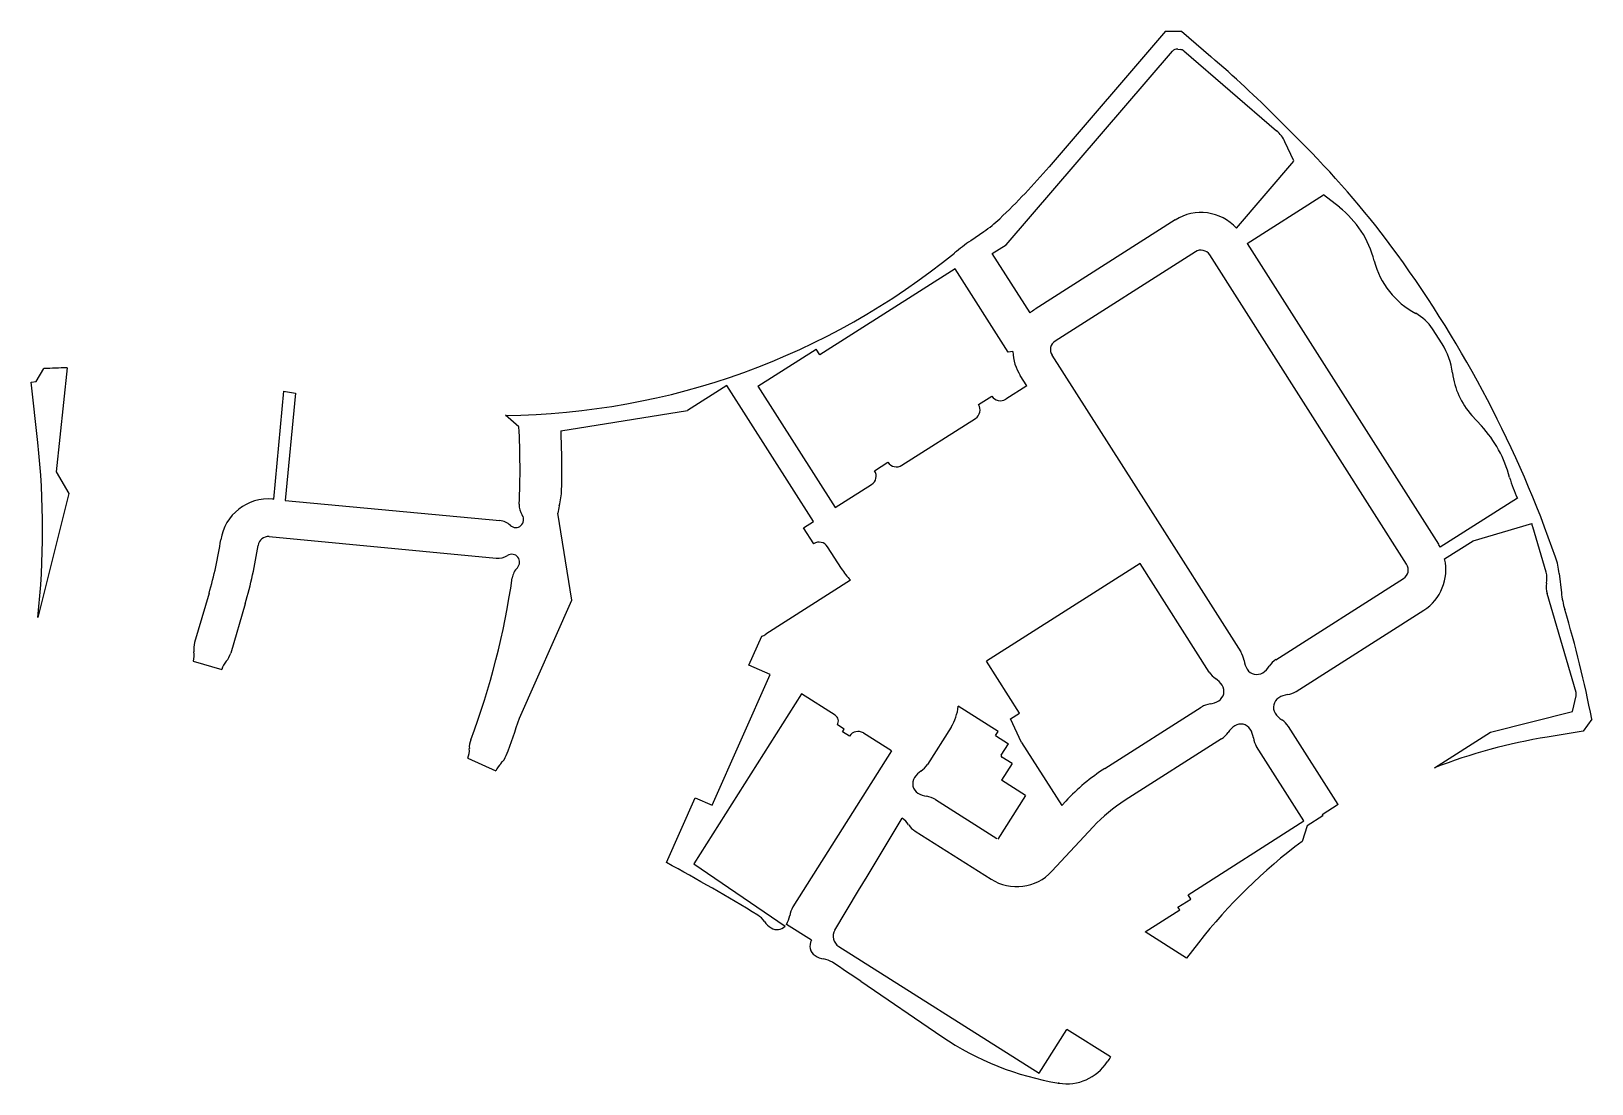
# Model space of a CAD drawing. Extents: x 6115908 to 6118480, y 2189642 to 2191377.
import ezdxf

# ---------------------------------------------------------------- set-up
doc = ezdxf.new("R2010")
doc.units = 0
doc.header["$LTSCALE"] = 40
doc.header["$MEASUREMENT"] = 0
doc.header["$PDMODE"] = 2
doc.header["$PDSIZE"] = -2.5
doc.layers.add('V-LINE-PIQ', color=2, linetype='Continuous', plot=False)
doc.layers.add('V-NODE-TPOB', color=7, linetype='Continuous')

msp = doc.modelspace()

# ---------------------------------------------------------------- linework, layer by layer
at = {"layer": 'V-LINE-PIQ'}
for p, q in [((6117777.7, 2191376.8), (6117585.6, 2191153.3)), ((6117777.7, 2191376.8), (6117803.9, 2191376.7)), ((6117803.9, 2191376.7), (6117852.5, 2191334.9)), ((6117514.9, 2191024.9), (6117788.9, 2191343.8)), ((6117797.7, 2191347.2), (6117802.4, 2191346.6)), ((6117807.7, 2191344.3), (6117960.7, 2191212.8)), ((6117962.2, 2191232.9), (6118007.7, 2191187.2)), ((6117989, 2191163.1), (6117974.5, 2191194.4)), ((6117894.5, 2191052.1), (6117989.3, 2191162.4)), ((6117912, 2191026.8), (6118038, 2191107)), ((6118064.1, 2191086.5), (6118038, 2191107)), ((6117793.7, 2191065.6), (6117562.5, 2190918.4)), ((6117478.1, 2191046.3), (6117456.6, 2191031.4)), ((6117492.1, 2191010.4), (6117514.9, 2191024.9)), ((6117554.4, 2190912.5), (6117492.1, 2191010.4)), ((6117827, 2191013.2), (6117595.8, 2190866.1)), ((6118005, 2190765.2), (6117850.4, 2191008)), ((6117912, 2191026.8), (6118227.3, 2190531.4)), ((6117430.9, 2190985.2), (6117207.6, 2190843.1)), ((6117518.3, 2190847.9), (6117430.9, 2190985.2)), ((6118233.6, 2190861.2), (6118217.8, 2190886)), ((6117105.9, 2190791.4), (6117201.7, 2190852.4)), ((6117207.6, 2190843.1), (6117201.7, 2190852.4)), ((6117525.9, 2190848.6), (6117518.3, 2190847.9)), ((6117590.5, 2190842.6), (6117745.1, 2190599.8)), ((6115908, 2190798.3), (6115916, 2190799.2)), ((6115918.9, 2190698.9), (6115908, 2190798.3)), ((6115916, 2190799.2), (6115928.9, 2190820.7)), ((6117549, 2190792.4), (6117538.2, 2190809.3)), ((6116324, 2190783.4), (6116307.1, 2190605.2)), ((6116324, 2190783.4), (6116343.4, 2190780.4)), ((6116343.4, 2190780.4), (6116326.6, 2190603.4)), ((6117054.4, 2190793), (6116989.7, 2190751.8)), ((6117197.3, 2190568.5), (6117054.4, 2190793)), ((6117105.9, 2190791.4), (6117233.3, 2190591.4)), ((6117469.5, 2190761.3), (6117491.4, 2190775.3)), ((6117549, 2190792.4), (6117514.2, 2190770.2)), ((6116781.2, 2190717.8), (6116989.7, 2190751.8)), ((6118175, 2190498.1), (6118005, 2190765.2)), ((6116711.8, 2190724.8), (6116689.6, 2190743.6)), ((6117342.9, 2190661.2), (6117464.4, 2190738.5)), ((6118298.3, 2190726.4), (6118282.7, 2190743.5)), ((6115949.2, 2190650.4), (6115970.3, 2190615)), ((6117298.2, 2190652.3), (6117320.1, 2190666.2)), ((6117233.3, 2190591.4), (6117293.1, 2190629.5)), ((6115970.3, 2190615), (6115919, 2190410.2)), ((6116306.1, 2190605.3), (6116307.1, 2190605.2)), ((6116326.6, 2190603.4), (6116680.3, 2190570)), ((6117745.1, 2190599.8), (6117901.8, 2190353.7)), ((6118357.5, 2190606.8), (6118230.5, 2190526)), ((6116799.2, 2190438.9), (6116775.8, 2190582.2)), ((6117181, 2190558.1), (6117197.3, 2190568.5)), ((6116300.3, 2190543.6), (6116674.5, 2190508.2)), ((6117197.7, 2190532), (6117181, 2190558.1)), ((6118284.7, 2190536.8), (6118381.2, 2190565.1)), ((6118404.9, 2190485.3), (6118383.1, 2190559.6)), ((6117243.3, 2190491), (6117220.5, 2190526.9)), ((6118237.6, 2190506.8), (6118284.7, 2190536.8)), ((6117735.6, 2190499.3), (6117482.3, 2190338.1)), ((6117849.5, 2190320.4), (6117735.6, 2190499.3)), ((6117258.6, 2190471.8), (6117118.6, 2190382.7)), ((6117959.6, 2190340.8), (6118169.8, 2190474.6)), ((6118426.5, 2190483), (6118430.1, 2190451.2)), ((6116201.1, 2190450.2), (6116177.4, 2190369)), ((6116712.6, 2190244.3), (6116799.2, 2190438.9)), ((6118454.3, 2190286.5), (6118406.5, 2190449.7)), ((6116260.6, 2190432.7), (6116236.9, 2190351.6)), ((6117992.9, 2190288.5), (6118203.1, 2190422.3)), ((6117090.8, 2190331.7), (6117112, 2190379.3)), ((6116175.2, 2190338.4), (6116222.2, 2190324.7)), ((6117536.8, 2190252.5), (6117482.3, 2190338.1)), ((6117030.2, 2190100.9), (6117125.9, 2190316.1)), ((6117125.9, 2190316.1), (6117090.8, 2190331.7)), ((6117177.4, 2190284.5), (6117000.1, 2190004)), ((6117233.1, 2190249.3), (6117177.4, 2190284.5)), ((6117501.8, 2190222.4), (6117435.9, 2190264)), ((6117677.7, 2190161.4), (6117836.6, 2190262.5)), ((6118448.4, 2190255.6), (6118454.4, 2190281.4)), ((6117248.1, 2190226.3), (6117236.7, 2190233.5)), ((6117522.1, 2190243.1), (6117536.8, 2190252.5)), ((6117540.4, 2190204.4), (6117522.1, 2190243.1)), ((6118313.1, 2190221.3), (6118448.4, 2190255.6)), ((6118480.2, 2190242.8), (6118466.2, 2190222.8)), ((6117245.4, 2190222), (6117248.1, 2190226.3)), ((6117256.8, 2190214.8), (6117245.4, 2190222)), ((6117326.1, 2190190.6), (6117279.6, 2190219.9)), ((6117424.1, 2190229.5), (6117385.3, 2190168.1)), ((6117497.5, 2190215.6), (6117501.8, 2190222.4)), ((6117497.5, 2190215.6), (6117518.6, 2190202.2)), ((6117869.9, 2190210.2), (6117711, 2190109.1)), ((6118062.1, 2190101.8), (6117980.1, 2190230.7)), ((6118220.7, 2190162.6), (6118313.1, 2190221.3)), ((6118466.2, 2190222.8), (6118406.8, 2190213.2)), ((6117326.1, 2190190.6), (6117163.4, 2189933.2)), ((6117506.9, 2190183.6), (6117518.6, 2190202.2)), ((6117524.6, 2190169.5), (6117507.7, 2190180.2)), ((6117540.4, 2190204.4), (6117606.5, 2190100.5)), ((6118005.7, 2190074.9), (6117927.8, 2190197.4)), ((6116627.6, 2190178.6), (6116674, 2190157.4)), ((6117524.6, 2190169.5), (6117507.2, 2190142)), ((6117546.9, 2190116.9), (6117507.2, 2190142)), ((6116955, 2190006.3), (6117002.6, 2190113.2)), ((6117002.6, 2190113.2), (6117030.2, 2190100.9)), ((6117398.3, 2190110.3), (6117499.8, 2190046.1)), ((6117546.9, 2190116.9), (6117501.5, 2190045.1)), ((6117606.5, 2190100.5), (6117613.1, 2190107.6)), ((6117285.6, 2189983.4), (6117343.4, 2190079.4)), ((6118037.1, 2190083.3), (6118011, 2190066.7)), ((6118062.1, 2190101.8), (6118036, 2190085.1)), ((6118036, 2190085.1), (6118037.1, 2190083.3)), ((6117365.2, 2190057.9), (6117490.1, 2189978.9)), ((6117590.1, 2189991.9), (6117658.5, 2190065.4)), ((6117814.7, 2189953.3), (6118005.7, 2190074.9)), ((6118011, 2190066.7), (6118002.6, 2190041.3)), ((6117000.1, 2190004), (6117150.6, 2189901.5)), ((6117271.4, 2189960.5), (6117285.6, 2189983.4)), ((6117232.7, 2189894.9), (6117271.4, 2189960.5)), ((6117819.2, 2189946.1), (6117814.7, 2189953.3)), ((6117744, 2189891.9), (6117801, 2189928.2)), ((6117798.1, 2189932.7), (6117819.2, 2189946.1)), ((6117801, 2189928.2), (6117798.1, 2189932.7)), ((6117194.3, 2189878.3), (6117152.9, 2189904.4)), ((6117812, 2189848.9), (6117744, 2189891.9)), ((6117831.9, 2189874.2), (6117812, 2189848.9)), ((6117239.2, 2189867.9), (6117569.5, 2189659)), ((6117275.3, 2189810.6), (6117408.9, 2189719.7)), ((6117569.5, 2189659), (6117615.2, 2189731.3)), ((6117687, 2189685.9), (6117615.2, 2189731.3))]:
    msp.add_line(p, q, dxfattribs=at)
msp.add_lwpolyline([(6115967.2, 2190821.9), (6115949.2, 2190650.4)], dxfattribs=at)
for centre, radius, start, end in [((6117796.5, 2191337.3), 10, 83.0758, 139.323), ((6117801.1, 2191336.7), 10, 49.323, 83.0758), ((6116597.8, 2189875), 1925, 44.8631, 49.323), ((6117925.5, 2191171.8), 54, 24.7496, 49.323), ((6116936, 2190120.6), 1512, 35.9922, 44.8631), ((6116677.8, 2191933.5), 1197, 313.6732, 319.323), ((6117962.8, 2190957.5), 164, 14.3754, 51.8452), ((6117354.5, 2191224.7), 217, 304.7323, 313.6732), ((6117836.1, 2190998.9), 79, 42.3351, 122.4784), ((6117703.3, 2190675.6), 433, 124.7323, 129.1892), ((6116677.8, 2191933.5), 1190, 270.5707, 309.1892), ((6117836.1, 2190998.9), 17, 32.4784, 122.4784), ((6116597.8, 2189875), 1930, 19.1958, 35.9922), ((6118253.4, 2191032), 136, 194.3754, 242.1736), ((6117604.9, 2190851.7), 79, 122.4784, 129.701), ((6118155.4, 2190846.3), 74, 32.4784, 62.1736), ((6117604.9, 2190851.7), 79, 182.2855, 212.4784), ((6117604.9, 2190851.7), 17, 122.4784, 212.4784), ((6118137.4, 2190800), 114, 6.8139, 32.4784), ((6115984.2, 2189712), 1110, 90.8763, 92.8537), ((6118375.7, 2190828.5), 126, 186.8139, 222.4114), ((6117505.3, 2190784.1), 16.5, 212.4784, 302.4784), ((6117455.5, 2190752.4), 16.5, 302.4784, 32.4784), ((6115445.7, 2190655.5), 1268, 357.3642, 3.1306), ((6118147.7, 2190588.8), 204, 14.9163, 42.4114), ((6114588.7, 2190554.1), 1338, 353.8298, 6.2149), ((6115445.7, 2190655.5), 1337, 358.5303, 2.6709), ((6117284.3, 2190643.4), 16.5, 302.4784, 32.4784), ((6117334.1, 2190675.1), 16.5, 212.4784, 302.4784), ((6116669.3, 2190624.1), 113, 344.6899, 358.5303), ((6118538.1, 2190692.8), 200, 194.9163, 205.4792), ((6116298.7, 2190526.7), 79, 84.6014, 171.4444), ((6116742.3, 2190595.8), 30, 177.3642, 214.1718), ((6116862.2, 2190571.3), 87, 164.6899, 172.8192), ((6116677.5, 2190540.1), 30, 47.2272, 84.6014), ((6116706.7, 2190571.7), 13, 227.2272, 34.1718), ((6116298.7, 2190526.7), 17, 84.6014, 171.4444), ((6118321.6, 2190541.6), 64, 16.3434, 21.4671), ((6115559, 2190638), 669, 343.6964, 351.4444), ((6115559, 2190638), 731, 343.6964, 351.4444), ((6116700.1, 2190501.6), 13, 315.031, 121.9756), ((6117206.5, 2190518.1), 16.5, 32.4784, 122.4784), ((6118160.7, 2190489), 79, 27.906, 32.4784), ((6116677.3, 2190538.1), 30, 264.6014, 301.9756), ((6116730.5, 2190471.2), 30, 135.031, 171.8387), ((6117342.4, 2190554.1), 117.5, 212.4784, 224.4712), ((6118160.7, 2190489), 17, 302.4784, 32.4784), ((6118160.7, 2190489), 79, 302.4784, 13.0346), ((6118305.3, 2190469.5), 122, 6.3614, 19.1958), ((6115445.7, 2190655.5), 1268, 339.3741, 351.8387), ((6118367.4, 2190474.3), 39, 348.8233, 16.3434), ((6118441, 2190459.8), 36, 168.8233, 196.3434), ((6118587.1, 2190468.7), 158, 186.3614, 196.6175), ((6116597.8, 2189875), 1918, 11.0572, 16.6175), ((6116211.9, 2190358.9), 36, 163.6964, 188.2294), ((6117097.1, 2190416.4), 40, 291.8589, 302.4791), ((6116140.7, 2190348.6), 36, 343.6964, 8.2294), ((6116256.8, 2190314.6), 36, 139.1634, 163.6964), ((6116202.3, 2190361.7), 36, 319.1634, 343.6964), ((6117871.4, 2190334.3), 36, 7.9454, 32.4784), ((6117942.7, 2190344.3), 36, 187.9454, 212.4784), ((6117978.9, 2190310.5), 36, 122.4784, 147.0114), ((6117879.8, 2190339.7), 36, 212.4784, 237.0114), ((6117840.6, 2190279.3), 36, 32.4784, 57.0114), ((6117927.9, 2190334.9), 18.5, 212.4784, 302.4784), ((6117918.5, 2190349.7), 36, 302.4784, 327.0114), ((6117855.4, 2190288.7), 18.5, 302.4784, 32.4784), ((6117983.5, 2190247.6), 36, 97.9454, 122.4784), ((6117973.6, 2190318.9), 36, 277.9454, 302.4784), ((6118444.7, 2190283.7), 10, 346.679, 16.3434), ((6117357.3, 2190271.7), 79, 327.6996, 354.3703), ((6117856, 2190232.2), 36, 97.9454, 122.4784), ((6117846, 2190303.5), 36, 277.9454, 302.4784), ((6117974.1, 2190262.4), 18.5, 122.4784, 212.4784), ((6115445.7, 2190655.5), 1332, 339.2174, 342.0198), ((6117227, 2190239.6), 11.5, 327.6996, 57.6996), ((6117911, 2190201.4), 36, 122.4784, 147.0114), ((6117901.6, 2190216.2), 18.5, 32.4784, 122.4784), ((6117988.9, 2190271.8), 36, 212.4784, 237.0114), ((6117949.7, 2190211.4), 36, 32.4784, 57.0114), ((6116666.1, 2190196.2), 36, 159.3741, 183.2418), ((6117270.8, 2190206), 16.5, 57.6996, 147.6996), ((6117850.6, 2190240.6), 36, 302.4784, 327.0114), ((6117886.8, 2190206.8), 36, 7.9454, 32.4784), ((6117958.1, 2190216.7), 36, 187.9454, 212.4784), ((6118553.2, 2189307.9), 917, 99.1882, 111.2575), ((6116594.2, 2190192.1), 36, 338.0262, 3.2418), ((6116657.3, 2190195.7), 36, 314.0317, 339.2174), ((6117509, 2190182.3), 2.5, 147.6996, 237.6996), ((6116707.4, 2190143.9), 36, 134.0317, 157.9279), ((6117394.2, 2190127.1), 36, 123.1666, 147.6996), ((6117354.8, 2190187.4), 36, 303.1666, 327.6996), ((6117855.5, 2189882.2), 331, 122.4784, 137.0658), ((6117379.4, 2190136.4), 18.5, 147.6996, 237.6996), ((6117388.8, 2190151.2), 36, 237.6996, 262.2326), ((6117379.1, 2190079.9), 36, 57.6996, 82.2326), ((6117855.5, 2189882.2), 269, 122.4784, 137.0658), ((6117324.1, 2190049), 36, 33.1666, 57.6996), ((6117384.4, 2190088.3), 36, 213.1666, 237.6996), ((6118553.2, 2189307.9), 917, 126.8996, 141.8681), ((6115119.7, 2186642.4), 3832, 58.788, 61.3827), ((6117532.3, 2190045.7), 79, 237.6996, 317.0658), ((6117193.8, 2189913.9), 36, 147.6996, 172.2326), ((6117086.8, 2189888.9), 36, 34.0303, 58.788), ((6117146.5, 2189929.2), 36, 214.0303, 238.3406), ((6117137.3, 2189914.3), 18.5, 238.3406, 315.9296), ((6117122.5, 2189923.7), 36, 327.6996, 352.2326), ((6117210, 2189868.4), 18.5, 147.6996, 237.0587), ((6117249.9, 2189884.8), 20, 149.4261, 237.6944), ((6117219.5, 2189883.1), 36, 237.0587, 261.369), ((6117208.7, 2189811.9), 36, 56.6113, 81.369), ((6115119.7, 2186642.4), 3832, 55.7686, 56.6113), ((6117679.4, 2190117.4), 481, 235.7686, 260.7053), ((6117614.7, 2189721.6), 80, 260.7053, 326.76), ((6118379.1, 2189220.6), 834, 146.088, 146.76)]:
    msp.add_arc(centre, radius, start, end, dxfattribs=at)
at = {"layer": 'V-NODE-TPOB'}
msp.add_point((6117601.8, 2189642.7), dxfattribs=at)

doc.saveas('drawing.dxf')
